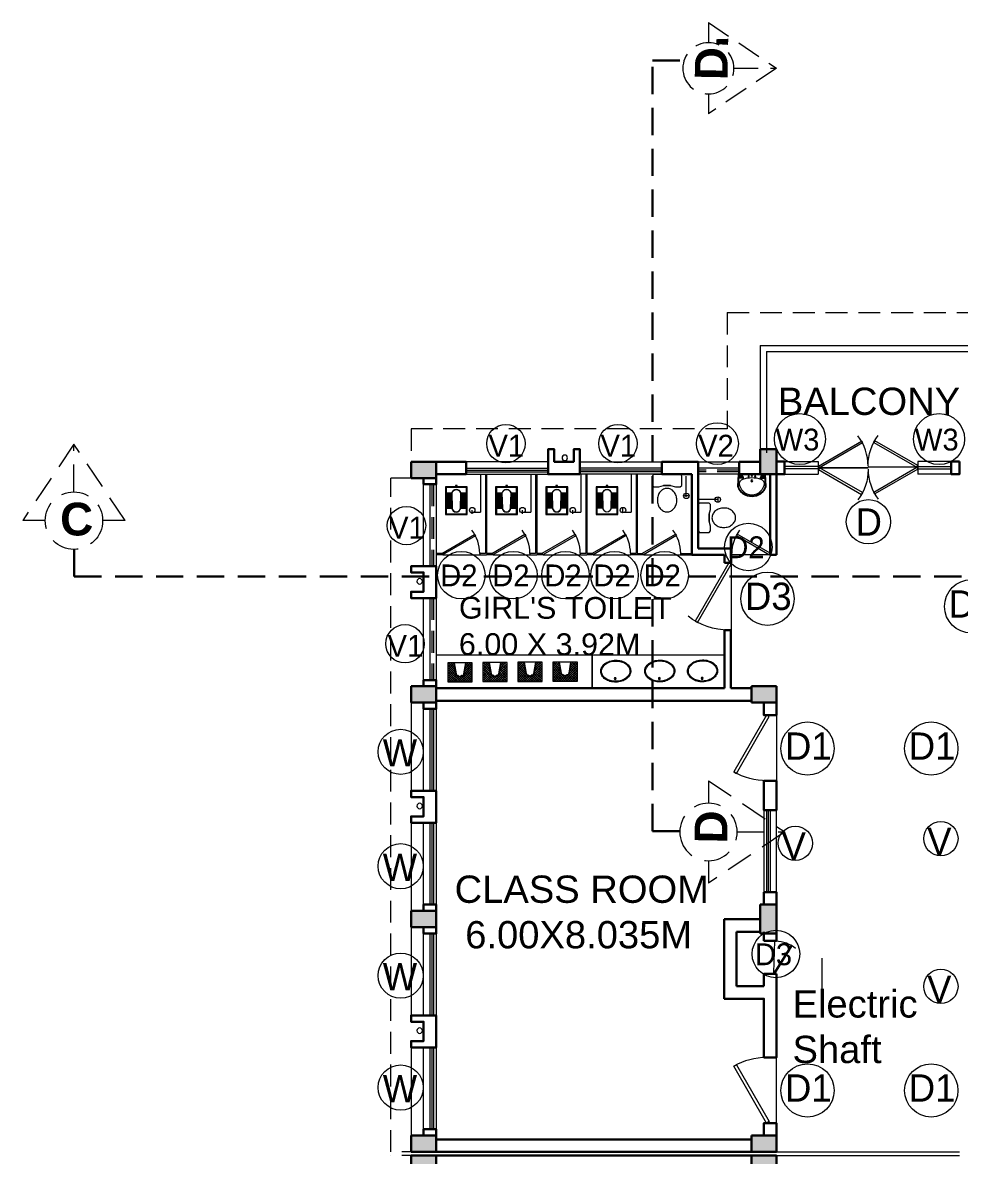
# Model space of a CAD drawing. Header units: millimetres. Extents: x 3614 to 12428, y -844 to 6844.
# Drawn here: x 5491.95 to 5509.1, y -675.29 to -654.54 of the extents above; entities that cross this region are included whole.
import ezdxf

# ---------------------------------------------------------------- set-up
doc = ezdxf.new("R2010")
doc.units = ezdxf.units.MM
doc.header["$LTSCALE"] = 40
doc.header["$MEASUREMENT"] = 0
doc.linetypes.add('DASHED', pattern=[0.75, 0.5, -0.25])
doc.linetypes.add('DASHED2', pattern=[0.375, 0.25, -0.125])
doc.layers.get('0').update_dxf_attribs({"linetype": 'CONTINUOUS', "lineweight": 20})
for name, color, linetype, lineweight in [('CLL LEV.', 15, 'CONTINUOUS', 18), ('Column', 252, 'CONTINUOUS', 30), ('Column Hatch', 253, 'CONTINUOUS', 13), ('CUBICAL TOILET', 160, 'CONTINUOUS', 15), ('Door', 54, 'CONTINUOUS', 18), ('EXPANSION JOINT', 248, 'CONTINUOUS', 20), ('Fixture', 44, 'CONTINUOUS', 15), ('Furniture', 13, 'CONTINUOUS', 15), ('Hidden', 30, 'DASHED', 18), ('Section', 72, 'DASHED2', 30), ('TEXT', 7, 'CONTINUOUS', 20), ('Ventilator', 6, 'DASHED', 18), ('Wall', 7, 'CONTINUOUS', 30), ('Window', 150, 'CONTINUOUS', 15), ('Window-Wall', 7, 'CONTINUOUS', 18)]:
    doc.layers.add(name, color=color, linetype=linetype, lineweight=lineweight)
doc.styles.add('DIM', font='arial.ttf')
doc.styles.add('STYLE9', font='GOTHIC.TTF')
doc.styles.add('Tabrej', font='GOTHIC.TTF')

# ---------------------------------------------------------------- blocks, each defined once
blk = doc.blocks.new('COLUMN 546')
at = {"layer": 'Column Hatch'}
h = blk.add_hatch(color=0, dxfattribs=at)
h.dxf.hatch_style = 1
h.paths.add_polyline_path([(0, 0), (0.3, 0), (0.3, 0.46), (0, 0.46)])
at = {"layer": 'Column'}
for p, q in [((0.3, 0.46), (0, 0.46)), ((0, 0.46), (0, 0)), ((0.3, 0), (0.3, 0.46)), ((0, 0), (0.3, 0))]:
    blk.add_line(p, q, dxfattribs=at)
blk = doc.blocks.new('*U18')
for p, q in [((0, 0), (0, -6)), ((40, 0), (40, -6))]:
    blk.add_line(p, q)
blk.add_lwpolyline([(0, 0), (34.64, 20), (35.52, 18.48), (0.87, -1.52)], close=True)
blk.add_arc((0, 0), 40, 0, 30)
blk = doc.blocks.new('DOOR1')
at = {"layer": 'Door'}
blk.add_line((0, 0), (1.2, 0), dxfattribs=at)
at = {"layer": 'Door', "xscale": 0.0300000000000013, "yscale": 0.0300000000000013, "zscale": 0.0300000000000013}
blk.add_blockref('*U18', (0, 0.18), dxfattribs=at)
blk = doc.blocks.new('WINDOW 1')
at = {"layer": 'CLL LEV.'}
for p, q in [((-0.115, -0.23), (-0.115, -0.46)), ((1.615, -0.23), (1.615, -0.46)), ((-0.115, -0.46), (1.615, -0.46))]:
    blk.add_line(p, q, dxfattribs=at)
at = {"layer": 'Window'}
for p, q in [((0, -0.051), (1.5, -0.051)), ((0, -0.081), (1.5, -0.081))]:
    blk.add_line(p, q, dxfattribs=at)
at = {"layer": 'Window-Wall'}
for p, q in [((0, 0), (1.5, 0)), ((0, -0.23), (0, 0)), ((1.5, 0), (1.5, -0.23)), ((0, -0.115), (1.5, -0.115)), ((1.5, -0.23), (0, -0.23))]:
    blk.add_line(p, q, dxfattribs=at)
blk = doc.blocks.new('SHAFT2')
at = {"layer": 'Fixture'}
blk.add_circle((0.302, 0.307), 0.05, dxfattribs=at)
at = {"layer": 'Wall'}
blk.add_lwpolyline([(0, 0.585), (0.46, 0.585), (0.46, 0.47), (0.23, 0.47), (0.23, 0.115), (0.46, 0.115), (0.46, 0), (0, 0), (0, 0.585)], dxfattribs=at)
blk = doc.blocks.new('Door - Left Hung 36 in.')
at = {"layer": 'Door'}
blk.add_line((0.75, -1.3), (35.93, -1.3), dxfattribs=at)
blk.add_lwpolyline([(0.75, -1.3), (0, 0), (31.18, 18), (31.93, 16.7)], close=True, dxfattribs=at)
blk.add_arc((0, 0), 36, 0, 37.31013, dxfattribs=at)
blk = doc.blocks.new('COLM 530')
at = {"layer": 'Column Hatch'}
h = blk.add_hatch(color=0, dxfattribs=at)
h.dxf.hatch_style = 1
h.paths.add_polyline_path([(5443.518, -633.795), (5443.218, -633.795), (5443.218, -634.325), (5443.518, -634.325)])
at = {"layer": 'Column'}
for p, q in [((5443.518, -633.795), (5443.218, -633.795)), ((5443.218, -633.795), (5443.218, -634.325)), ((5443.518, -634.325), (5443.518, -633.795)), ((5443.218, -634.325), (5443.518, -634.325))]:
    blk.add_line(p, q, dxfattribs=at)
blk = doc.blocks.new('VENT 2')
at = {"layer": 'Ventilator', "linetype": 'Continuous', "ltscale": 0.02}
for p, q in [((0, 0.182), (1.5, 0.182)), ((0, 0.152), (1.5, 0.152))]:
    blk.add_line(p, q, dxfattribs=at)
at = {"layer": 'Window-Wall'}
for p, q in [((0, 0.23), (1.5, 0.23)), ((0, 0), (0, 0.23)), ((1.5, 0.23), (1.5, 0)), ((0, 0.115), (1.5, 0.115)), ((1.5, 0), (0, 0))]:
    blk.add_line(p, q, dxfattribs=at)
blk = doc.blocks.new('*X5')
at = {"color": 0}
for p, q in [((705, 323), (943, 561)), ((705, 365), (900, 561)), ((705, 408), (858, 561)), ((705, 450), (815, 561)), ((705, 493), (773, 561)), ((705, 535), (730, 561)), ((848, 383), (705, 526)), ((842, 346), (705, 483)), ((835, 310), (705, 441)), ((705, 280), (858, 434)), ((854, 419), (712, 561)), ((866, 449), (755, 561)), ((888, 469), (797, 561)), ((921, 479), (839, 561)), ((1145, 298), (882, 561)), ((899, 474), (985, 561)), ((1145, 340), (924, 561)), ((944, 477), (1027, 561)), ((1145, 383), (967, 561)), ((971, 462), (1070, 561)), ((990, 438), (1112, 561)), ((998, 404), (1145, 551)), ((1004, 368), (1145, 508)), ((1145, 425), (1009, 561)), ((1011, 332), (1145, 466)), ((1017, 295), (1145, 423)), ((1145, 467), (1051, 561)), ((1145, 510), (1094, 561)), ((1145, 552), (1136, 561)), ((829, 274), (705, 398)), ((705, 238), (847, 381)), ((823, 237), (705, 356)), ((798, 221), (705, 314)), ((755, 221), (705, 271)), ((713, 221), (705, 229)), ((730, 221), (839, 330)), ((772, 221), (830, 279)), ((815, 221), (822, 228)), ((1145, 255), (999, 401)), ((1137, 221), (1007, 350)), ((1095, 221), (1016, 299)), ((1023, 259), (1145, 381)), ((1052, 221), (1024, 248)), ((1029, 223), (1145, 339)), ((1069, 221), (1145, 296)), ((1112, 221), (1145, 254))]:
    blk.add_line(p, q, dxfattribs=at)
blk = doc.blocks.new('RSA CL7')
blk.add_lwpolyline([(8.86, 0), (-8.86, 0), (-8.86, -13.78), (-3.94, -13.78), (3.94, -13.78), (8.86, -13.78)], close=True)
blk.add_lwpolyline([(-4.1, -13.58), (-2.78, -5.72, -0.835943), (2.8, -5.76), (4.1, -13.58), (8.66, -13.58), (8.66, -0.2), (-8.66, -0.2), (-8.66, -13.58)], format="xyb", close=True)
blk.add_lwpolyline([(-3.94, -13.78), (-2.59, -5.75, -0.835548), (2.61, -5.79), (3.94, -13.78)], format="xyb")
for centre, start, end in [((-1.41, -4.14), 207.2135, 40.95643), ((-0.03, -3.6), 185.89987, 355.82489), ((1.47, -4.14), 140.99617, 329.34676)]:
    blk.add_arc(centre, 0.493, start, end)
at = {"xscale": 0.0393714285714286, "yscale": 0.0393714285714286, "zscale": 0.0393714285714286}
blk.add_blockref('*X5', (-36.41, -22.27), dxfattribs=at)
blk = doc.blocks.new('RSA BASIN 2')
for points in [[(10.67, -8.12, 0.12976), (9.97, -5.22, 0.106426), (7.61, -2.47, 0.084431), (4.27, -0.72, 0.073534), (0, 0, 0.073534), (-4.29, -0.55, 0.084431), (-7.7, -2.16, 0.106426), (-10.17, -4.82, 0.12976), (-10.98, -7.69, 0.12976), (-10.28, -10.59, 0.106426), (-7.92, -13.34, 0.084431), (-4.58, -15.09, 0.073534), (-0.31, -15.81, 0.073534), (3.98, -15.26, 0.084431), (7.39, -13.64, 0.106426), (9.85, -10.99, 0.12976)], [(10.08, -7.9, 0.119977), (9.45, -5.5, 0.106426), (7.25, -2.94, 0.084431), (4.08, -1.28, 0.073534), (-0.01, -0.59, 0.073534), (-4.13, -1.12, 0.084431), (-7.36, -2.65, 0.106426), (-9.66, -5.12, 0.12976), (-10.39, -7.7, 0.009633), (-10.39, -7.9, 0.119977), (-9.76, -10.31, 0.106426), (-7.57, -12.87, 0.084431), (-4.4, -14.53, 0.073534), (-0.3, -15.22, 0.073534), (3.82, -14.69, 0.084431), (7.05, -13.16, 0.106426), (9.35, -10.69, 0.12976), (10.08, -8.11, 0.009633)]]:
    blk.add_lwpolyline(points, format="xyb", close=True)
for radius in [0.7, 0.479]:
    blk.add_circle((-0.47, -2.53), radius)
blk = doc.blocks.new('ENGLISH SHEET')
at = {"layer": 'Fixture'}
for p, q in [((4663.798, 251.204), (4663.773, 251.179)), ((4663.773, 251.179), (4663.773, 250.696)), ((4663.976, 251.204), (4663.798, 251.204)), ((4664.002, 251.179), (4663.976, 251.204)), ((4663.976, 251.001), (4664.002, 251.09)), ((4664.002, 251.09), (4664.002, 251.179)), ((4663.976, 250.874), (4663.976, 251.001)), ((4663.976, 251.001), (4663.976, 250.874)), ((4664.002, 250.785), (4663.976, 250.874)), ((4663.773, 250.696), (4663.798, 250.67)), ((4663.798, 250.67), (4663.976, 250.67)), ((4663.976, 250.67), (4664.002, 250.696)), ((4664.002, 250.696), (4664.002, 250.785))]:
    blk.add_line(p, q, dxfattribs=at)
blk.add_lwpolyline([(4664.459, 250.937, 0.117036), (4664.443, 251.003, 0.104338), (4664.396, 251.063, 0.09029), (4664.321, 251.105, 0.09898), (4664.243, 251.115, 0.08237), (4664.159, 251.101, 0.09029), (4664.09, 251.063, 0.104338), (4664.043, 251.003, 0.117036), (4664.027, 250.937, 0.117036), (4664.043, 250.871, 0.104338), (4664.09, 250.811, 0.09029), (4664.159, 250.773, 0.08237), (4664.243, 250.759, 0.08237), (4664.327, 250.773, 0.09029), (4664.396, 250.811, 0.104338), (4664.443, 250.871, 0.117036)], format="xyb", close=True, dxfattribs=at)
blk = doc.blocks.new('RSA BASIN 9')
for points in [[(-0.1, -16.2, 0.340881), (10.04, -9, 0.074195), (10.06, -8.89), (9.53, 0), (-9.54, 0), (-10.02, -8.77, 0.082611), (-9.96, -9.15, 0.330812), (-0.1, -16.2)], [(0, -15.03, 0.391482), (8.86, -6.67, 0.252869), (6.53, -3.51, 0.087242), (0.02, -2.46, 0.079484), (-6.53, -3.51, 0.2542), (-8.82, -6.67, 0.39026), (0, -15.03)], [(-8.57, -1.96, -0.907437), (-8.45, -1.81), (-7.52, -2.57, -0.907437), (-7.64, -2.72)], [(-8.2, -1.64, -0.907437), (-8.07, -1.49), (-7.14, -2.25, -0.907437), (-7.27, -2.4)], [(-7.82, -1.32, -0.907437), (-7.7, -1.17), (-6.77, -1.93, -0.907437), (-6.89, -2.08)], [(7.82, -1.32, 0.907437), (7.7, -1.17), (6.77, -1.93, 0.907437), (6.89, -2.08)], [(8.2, -1.64, 0.907437), (8.07, -1.49), (7.14, -2.25, 0.907437), (7.27, -2.4)], [(8.57, -1.96, 0.907437), (8.45, -1.81), (7.52, -2.57, 0.907437), (7.64, -2.72)]]:
    blk.add_lwpolyline(points, format="xyb", close=True)
for points in [[(-5.93, -3.31), (-6.16, -2.95, -0.183787), (-6.22, -2.68, 0.126662), (-6.25, -2.43), (-6.59, -1.44, 0.35453), (-7.05, -0.98), (-8.75, -0.98, 0.414214), (-9.14, -1.37), (-9.56, -9.09, 0.329849), (-0.07, -15.81, 0.338736), (9.65, -8.94, 0.075632), (9.66, -8.82), (9.14, -1.37, 0.414214), (8.75, -0.98), (7.05, -0.98, 0.35453), (6.59, -1.44), (6.25, -2.43, 0.126662), (6.22, -2.68, -0.183787), (6.16, -2.95), (5.93, -3.31)], [(-6.18, -3.39), (-6.24, -3.29, 0.220542), (-6.52, -3.11), (-8.75, -2.78, -0.361119), (-9.19, -2.35)], [(6.18, -3.39), (6.24, -3.29, -0.220542), (6.52, -3.11), (8.75, -2.78, 0.358803), (9.21, -2.33, 0.358803)]]:
    blk.add_lwpolyline(points, format="xyb")
for centre, radius in [((-2.35, -1.56), 0.399), ((0, -4.82), 0.771), ((0, -4.82), 0.602), ((0, -1.23), 0.399), ((2.28, -1.51), 0.399)]:
    blk.add_circle(centre, radius)
blk = doc.blocks.new('RSA CL6')
for p, q in [((5.51, 3.48), (5.51, 7.28)), ((5.91, 3.47), (5.91, 7.28)), ((6.3, 3.46), (6.3, 7.28)), ((6.69, 3.45), (6.69, 7.28)), ((7.09, 3.44), (7.09, 7.28)), ((7.48, 3.43), (7.48, 7.28)), ((7.87, 3.42), (7.87, 7.28)), ((8.27, 3.41), (8.27, 7.28)), ((8.66, 3.4), (8.66, 7.28)), ((9.06, 3.39), (9.06, 7.28)), ((9.45, 3.38), (9.45, 7.28)), ((9.84, 3.37), (9.84, 7.28)), ((10.24, 3.36), (10.24, 7.28)), ((10.63, 3.35), (10.63, 7.28)), ((11.02, 3.34), (11.02, 7.28)), ((11.42, 3.33), (11.42, 7.28)), ((11.81, 3.32), (11.81, 7.28)), ((12.2, 3.31), (12.2, 7.28)), ((12.6, 3.31), (12.6, 7.28)), ((12.99, 3.3), (12.99, 7.28)), ((13.39, 3.29), (13.39, 7.28)), ((13.78, 3.28), (13.78, 7.28)), ((14.17, 3.27), (14.17, 7.28)), ((14.57, 3.26), (14.57, 7.28)), ((14.96, 3.25), (14.96, 7.28)), ((15.35, 3.24), (15.35, 7.28)), ((15.75, 3.23), (15.75, 7.28)), ((16.14, 3.22), (16.14, 7.28)), ((16.14, 7.28), (16.14, 3.22)), ((5.51, -7.28), (5.51, -3.47)), ((5.91, -7.28), (5.91, -3.45)), ((6.3, -7.28), (6.3, -3.44)), ((6.69, -7.28), (6.69, -3.43)), ((7.09, -7.28), (7.09, -3.42)), ((7.48, -7.28), (7.48, -3.41)), ((7.87, -7.28), (7.87, -3.4)), ((8.27, -7.28), (8.27, -3.39)), ((8.66, -7.28), (8.66, -3.38)), ((9.06, -7.28), (9.06, -3.37)), ((9.45, -7.28), (9.45, -3.36)), ((9.84, -7.28), (9.84, -3.34)), ((10.24, -7.28), (10.24, -3.33)), ((10.63, -7.28), (10.63, -3.32)), ((11.02, -7.28), (11.02, -3.31)), ((11.42, -7.28), (11.42, -3.3)), ((11.81, -7.28), (11.81, -3.29)), ((12.2, -7.28), (12.2, -3.28)), ((12.6, -7.28), (12.6, -3.27)), ((12.99, -7.28), (12.99, -3.26)), ((13.39, -7.28), (13.39, -3.24)), ((13.78, -7.28), (13.78, -3.23)), ((14.17, -7.28), (14.17, -3.22)), ((14.57, -7.28), (14.57, -3.21)), ((14.96, -7.28), (14.96, -3.2)), ((15.35, -7.28), (15.35, -3.19)), ((15.75, -7.28), (15.75, -3.18)), ((16.14, -3.17), (16.14, -7.28)), ((16.14, -7.28), (16.14, -3.17))]:
    blk.add_line(p, q)
blk.add_lwpolyline([(0.79, -0.59), (0, -0.59), (0, 0.59), (0.79, 0.59)])
for points in [[(0.79, 7.87), (20.87, 7.87), (20.87, -7.87), (0.79, -7.87)], [(1.38, 7.28), (20.28, 7.28), (20.28, -7.28), (1.38, -7.28)]]:
    blk.add_lwpolyline(points, close=True)
for points in [[(5.51, 3.48), (16.14, 3.22, -0.899983), (16.14, -3.17), (5.54, -3.47, -0.799392)], [(5.53, 3.28), (16.13, 3.02, -0.897689), (16.12, -2.97), (5.56, -3.27, -0.793494), (5.53, 3.28)]]:
    blk.add_lwpolyline(points, format="xyb", close=True)
blk = doc.blocks.new('projdc')
at = {"layer": 'Hidden', "ltscale": 0.02}
for p, q in [((5531.832, -310.172), (5531.832, -297.829)), ((5532.202, -297.829), (5531.832, -297.829)), ((5532.432, -310.172), (5531.832, -310.172)), ((5531.832, -339.039), (5531.832, -310.234)), ((5532.432, -310.234), (5531.832, -310.234))]:
    blk.add_line(p, q, dxfattribs=at)
blk = doc.blocks.new('DDDD')
at = {"layer": 'TEXT', "color": 3, "ltscale": 0.2}
blk.add_circle((2085.909, -1030.934), 0.488, dxfattribs=at)
at = {"layer": 'TEXT', "color": 3, "style": 'STYLE9'}
blk.add_text('D1', height=0.5, dxfattribs=at).set_placement((2085.496, -1031.139))
blk = doc.blocks.new('DDDDDDDDDDDDDDDDDDD')
at = {"layer": 'TEXT', "color": 3, "ltscale": 0.2}
blk.add_circle((2116.533, -1078.751), 0.406, dxfattribs=at)
at = {"layer": 'TEXT', "color": 3, "style": 'STYLE9'}
blk.add_text('D', height=0.5, dxfattribs=at).set_placement((2116.297, -1079.006))
blk = doc.blocks.new('d2')
at = {"layer": 'TEXT', "color": 3, "ltscale": 0.2}
blk.add_circle((5437.77, -664.817), 0.435, dxfattribs=at)
at = {"layer": 'TEXT', "color": 3, "style": 'STYLE9'}
blk.add_text('D2', height=0.4, dxfattribs=at).set_placement((5437.383, -665.022))
blk = doc.blocks.new('shaft dooerr')
at = {"layer": 'TEXT', "color": 3, "ltscale": 0.2}
blk.add_circle((5444.341, -671.654), 0.435, dxfattribs=at)
at = {"layer": 'TEXT', "color": 3, "style": 'STYLE9'}
blk.add_text('D3', height=0.4, dxfattribs=at).set_placement((5443.954, -671.86))
blk = doc.blocks.new('W')
at = {"layer": 'TEXT', "color": 3}
blk.add_circle((2080.863, -1087.688), 0.414, dxfattribs=at)
at = {"layer": 'TEXT', "color": 3, "style": 'STYLE9'}
blk.add_text('W', height=0.5, dxfattribs=at).set_placement((2080.534, -1087.956))
blk = doc.blocks.new('VVV')
at = {"layer": 'TEXT', "color": 3, "ltscale": 0.2}
blk.add_circle((2082.528, -1073.943), 0.314, dxfattribs=at)
at = {"layer": 'TEXT', "color": 3, "style": 'STYLE9'}
blk.add_text('V', height=0.5, dxfattribs=at).set_placement((2082.277, -1074.243))
blk = doc.blocks.new('BACK WIN')
at = {"layer": 'TEXT', "color": 3, "ltscale": 0.2}
blk.add_circle((5446.434, -662.172), 0.467, dxfattribs=at)
at = {"layer": 'TEXT', "color": 3, "style": 'STYLE9'}
blk.add_text('W3', height=0.4, dxfattribs=at).set_placement((5445.99, -662.382))
blk = doc.blocks.new('VENT TOILET')
at = {"layer": 'TEXT', "color": 3, "ltscale": 0.2}
blk.add_circle((5438.623, -662.256), 0.352, dxfattribs=at)
at = {"layer": 'TEXT', "color": 3, "style": 'STYLE9'}
blk.add_text('V1', height=0.4, dxfattribs=at).set_placement((5438.303, -662.494))
blk = doc.blocks.new('STAAFF VENT')
at = {"layer": 'TEXT', "color": 3, "ltscale": 0.2}
blk.add_circle((5442.495, -662.256), 0.384, dxfattribs=at)
at = {"layer": 'TEXT', "color": 3, "style": 'STYLE9'}
blk.add_text('V2', height=0.4, dxfattribs=at).set_placement((5442.142, -662.494))
blk = doc.blocks.new('BDHVBFH')
at = {"layer": 'Section', "color": 7, "linetype": 'ByBlock', "lineweight": 20, "ltscale": 0.05}
for p, q in [((5432.399, -574.787), (5431.461, -576.186)), ((5432.399, -575.66), (5432.399, -574.787)), ((5433.338, -576.186), (5432.399, -574.787)), ((5431.873, -576.186), (5431.461, -576.186)), ((5433.338, -576.186), (5432.925, -576.186))]:
    blk.add_line(p, q, dxfattribs=at)
blk.add_circle((5432.399, -576.186), 0.526, dxfattribs=at)
blk = doc.blocks.new('SEC CC')
at = {"layer": 'Section', "ltscale": 0.05}
for p, q in [((5650.526, -526.426), (5650.526, -525.926)), ((5675.879, -526.426), (5675.879, -525.926)), ((5650.526, -526.426), (5675.879, -526.426))]:
    blk.add_line(p, q, dxfattribs=at)
at = {"layer": 'Section'}
for p in [(218.124, 50.786), (243.496, 50.786)]:
    blk.add_blockref('BDHVBFH', p, dxfattribs=at)
at = {"layer": 'Section', "char_height": 0.6, "attachment_point": 1, "rotation": 1.0017, "style": 'Tabrej'}
for s, insert in [('{\\fArial|b1|i0|c0|p34;C}', (5650.265, -525.077)), ("{\\fArial|b1|i0|c0|p34;C'}", (5675.585, -525.134))]:
    blk.add_mtext_dynamic_manual_height_columns(s, width=20.54056, gutter_width=5, heights=[0], dxfattribs=dict(at, insert=insert))
blk = doc.blocks.new('SEC DD')
at = {"layer": 'Section', "ltscale": 0.05}
for p, q in [((5719.78, -533.24), (5719.78, -532.74)), ((5733.893, -533.24), (5733.893, -532.74)), ((5719.78, -533.24), (5733.893, -533.24))]:
    blk.add_line(p, q, dxfattribs=at)
at = {"layer": 'Section'}
blk.add_blockref('BDHVBFH', (287.365, 43.972), dxfattribs=at)
at = {"layer": 'Section', "xscale": 0.8901284446376274, "yscale": 0.8901284446376274, "zscale": 0.8901284446376274}
blk.add_blockref('BDHVBFH', (898.22, -19.336), dxfattribs=at)
at = {"layer": 'Section', "char_height": 0.6, "attachment_point": 1, "rotation": 1.0017, "style": 'Tabrej'}
for s, insert in [('{\\fArial|b1|i0|c0|p34;D}', (5719.549, -531.871)), ("{\\fArial|b1|i0|c0|p34;D'}", (5733.532, -531.866))]:
    blk.add_mtext_dynamic_manual_height_columns(s, width=20.54056, gutter_width=5, heights=[0], dxfattribs=dict(at, insert=insert))

msp = doc.modelspace()

# ---------------------------------------------------------------- linework, layer by layer
at = {"layer": 'CLL LEV.'}
for p, q in [((5499.2877, -664.6155), (5499.0577, -664.6155)), ((5499.2877, -664.9705), (5499.0577, -664.9705)), ((5499.2877, -666.7005), (5499.0577, -666.7005))]:
    msp.add_line(p, q, dxfattribs=at)
at = {"layer": 'CUBICAL TOILET', "ltscale": 0.01}
for p, q in [((5500.4177, -662.8155), (5500.4177, -664.2708)), ((5500.4377, -662.8155), (5500.4377, -664.2708)), ((5501.3377, -662.815), (5501.3377, -664.2703)), ((5501.3577, -662.815), (5501.3577, -664.2703)), ((5502.2577, -662.8146), (5502.2577, -664.2699)), ((5502.2777, -662.8146), (5502.2777, -664.2699)), ((5503.1777, -662.8142), (5503.1777, -664.2695)), ((5503.1977, -662.8142), (5503.1977, -664.2695)), ((5499.6177, -664.2712), (5499.5177, -664.2712)), ((5499.6177, -664.2912), (5499.5177, -664.2912)), ((5499.6177, -664.2712), (5499.6177, -664.2912)), ((5500.4177, -664.2708), (5500.3141, -664.2708)), ((5500.3141, -664.2708), (5500.3141, -664.2908)), ((5500.3141, -664.2908), (5500.4377, -664.2908)), ((5500.5377, -664.2708), (5500.4377, -664.2708)), ((5500.5377, -664.2908), (5500.4377, -664.2908)), ((5500.5377, -664.2708), (5500.5377, -664.2908)), ((5501.3377, -664.2703), (5501.2341, -664.2703)), ((5501.2341, -664.2703), (5501.2341, -664.2903)), ((5501.2341, -664.2903), (5501.3577, -664.2903)), ((5501.4577, -664.2703), (5501.3577, -664.2703)), ((5501.4577, -664.2903), (5501.3577, -664.2903)), ((5501.4577, -664.2703), (5501.4577, -664.2903)), ((5502.2577, -664.2699), (5502.1541, -664.2699)), ((5502.1541, -664.2699), (5502.1541, -664.2899)), ((5502.1541, -664.2899), (5502.2777, -664.2899)), ((5502.3777, -664.2699), (5502.2777, -664.2699)), ((5502.3777, -664.2899), (5502.2777, -664.2899)), ((5502.3777, -664.2699), (5502.3777, -664.2899)), ((5503.1777, -664.2695), (5503.0741, -664.2695)), ((5503.0741, -664.2695), (5503.0741, -664.2895)), ((5503.0741, -664.2895), (5503.2977, -664.2895)), ((5503.1977, -664.2695), (5503.2977, -664.2695)), ((5503.2977, -664.2695), (5503.2977, -664.2895)), ((5503.9931, -664.2699), (5504.198, -664.2699)), ((5503.9931, -664.2699), (5503.9931, -664.2899)), ((5503.9931, -664.2899), (5504.198, -664.2899))]:
    msp.add_line(p, q, dxfattribs=at)
at = {"layer": 'CUBICAL TOILET', "ltscale": 0.05}
msp.add_lwpolyline([(5502.3803, -666.126), (5502.3699, -666.126), (5502.3699, -666.7355), (5502.3803, -666.7355)], close=True, dxfattribs=at)
at = {"layer": 'Door'}
msp.add_line((5508.3359, -662.6891), (5506.5164, -662.6997), dxfattribs=at)
at = {"layer": 'EXPANSION JOINT', "linetype": 'ByBlock', "ltscale": 0.05}
for p, q in [((5505.7477, -675.2305), (5509.0977, -675.2305)), ((5505.7477, -675.2925), (5509.0977, -675.2925))]:
    msp.add_line(p, q, dxfattribs=at)
at = {"layer": 'Fixture', "ltscale": 0.05}
msp.add_line((5504.7978, -666.1277), (5499.5177, -666.1277), dxfattribs=at)
at = {"layer": 'Furniture', "ltscale": 0.05}
for p, q in [((5500.3277, -662.8168), (5500.3276, -663.5095)), ((5501.2477, -662.8163), (5501.2476, -663.5091)), ((5502.1677, -662.8159), (5502.1676, -663.5086)), ((5503.0877, -662.8155), (5503.0876, -663.5082)), ((5504.0968, -663.229), (5504.0968, -662.8505)), ((5504.131, -663.2132), (5504.0626, -663.2132)), ((5504.6885, -663.2795), (5504.31, -663.2795)), ((5504.6727, -663.2454), (5504.6727, -663.3137)), ((5500.1618, -663.5095), (5500.3276, -663.5095)), ((5500.1776, -663.5424), (5500.1776, -663.474)), ((5501.0818, -663.5091), (5501.2476, -663.5091)), ((5501.0976, -663.5419), (5501.0976, -663.4736)), ((5502.0018, -663.5086), (5502.1676, -663.5086)), ((5502.0176, -663.5415), (5502.0176, -663.4732)), ((5502.9218, -663.5082), (5503.0876, -663.5082)), ((5502.9376, -663.5074), (5502.9376, -663.439))]:
    msp.add_line(p, q, dxfattribs=at)
for centre in [(5504.0968, -663.2132), (5504.6727, -663.2795), (5500.1776, -663.4745), (5501.0976, -663.4741), (5502.0176, -663.4736), (5502.9376, -663.4732)]:
    msp.add_circle(centre, 0.05, dxfattribs=at)
at = {"layer": 'Hidden', "ltscale": 0.02}
for p, q in [((5504.8478, -659.8555), (5504.8477, -661.9855)), ((5504.8478, -659.8555), (5509.9977, -659.8555)), ((5504.8477, -661.9855), (5499.0577, -661.9855)), ((5499.0577, -661.9855), (5499.0577, -662.5855))]:
    msp.add_line(p, q, dxfattribs=at)
at = {"layer": 'TEXT'}
msp.add_line((5506.5764, -671.6835), (5506.5764, -672.4773), dxfattribs=at)
at = {"layer": 'TEXT', "color": 3, "ltscale": 0.2}
for centre in [(5505.5835, -665.0964), (5509.3123, -665.2372)]:
    msp.add_circle(centre, 0.4884, dxfattribs=at)
at = {"layer": 'Ventilator', "ltscale": 0.02}
for p, q in [((5505.0627, -662.7396), (5504.3127, -662.7396)), ((5505.0627, -662.7696), (5504.3127, -662.7696)), ((5499.4367, -663.0005), (5499.4367, -664.5005)), ((5499.4667, -663.0005), (5499.4667, -664.5005)), ((5499.4367, -665.0855), (5499.4367, -666.5855)), ((5499.4667, -665.0855), (5499.4667, -666.5855))]:
    msp.add_line(p, q, dxfattribs=at)
at = {"layer": 'Wall', "lineweight": 20, "ltscale": 0.05}
for p, q in [((5505.4477, -660.4555), (5509.3977, -660.4555)), ((5505.4477, -660.4555), (5505.4477, -662.4255)), ((5505.5627, -660.5705), (5509.2827, -660.5705)), ((5505.5627, -660.5705), (5505.5627, -662.4255))]:
    msp.add_line(p, q, dxfattribs=at)
at = {"layer": 'Wall', "ltscale": 0.05}
for p, q in [((5504.198, -664.2899), (5504.1977, -662.8155)), ((5504.3129, -664.1749), (5504.3127, -662.8154)), ((5505.6327, -662.8155), (5505.633, -664.2898)), ((5505.7477, -662.8155), (5505.748, -664.2898)), ((5504.7975, -664.2898), (5504.198, -664.2899)), ((5504.918, -664.1748), (5504.3129, -664.1749)), ((5504.7975, -664.4406), (5504.7975, -664.2898)), ((5504.918, -664.4406), (5504.918, -664.1764)), ((5505.633, -664.2898), (5505.748, -664.2898)), ((5504.918, -664.4406), (5504.7975, -664.4406)), ((5504.7979, -666.7355), (5504.7977, -665.67)), ((5504.9127, -665.67), (5504.7977, -665.67)), ((5504.9129, -666.735), (5504.9127, -665.67))]:
    msp.add_line(p, q, dxfattribs=at)
at = {"layer": 'Wall'}
for p, q in [((5504.7979, -666.7355), (5499.5177, -666.7355)), ((5505.2877, -666.7355), (5504.9129, -666.7355)), ((5505.2877, -666.9655), (5499.5177, -666.9655)), ((5504.7877, -670.9655), (5504.7877, -672.4255)), ((5505.4477, -670.9655), (5504.7877, -670.9655)), ((5505.0177, -671.1955), (5505.0177, -672.1955)), ((5505.4477, -671.1955), (5505.0177, -671.1955)), ((5505.5177, -671.3639), (5505.5177, -671.1955)), ((5505.7477, -671.3639), (5505.5177, -671.3639)), ((5505.7477, -671.3639), (5505.7477, -671.1955)), ((5505.5177, -671.9655), (5505.7477, -671.9655)), ((5505.5177, -672.1955), (5505.5177, -671.9655)), ((5505.7477, -672.3105), (5505.7477, -671.9655)), ((5505.0177, -672.1955), (5505.5177, -672.1955)), ((5505.2877, -675.0005), (5499.5177, -675.0005)), ((5505.2877, -675.2305), (5499.5177, -675.2305)), ((5505.2877, -675.2925), (5499.5177, -675.2925))]:
    msp.add_line(p, q, dxfattribs=at)
at = {"layer": 'Wall', "ltscale": 0.05}
for points in [[(5500.0652, -662.8179), (5499.5177, -662.8179), (5499.5177, -662.5875), (5500.0652, -662.5875)], [(5505.0627, -662.5875), (5505.4477, -662.5875), (5505.4477, -662.8175), (5505.0627, -662.8175)], [(5505.7477, -662.5855), (5505.8977, -662.5855), (5505.8977, -662.8175), (5505.7477, -662.8175)], [(5509.0977, -662.5855), (5508.9477, -662.5855), (5508.9477, -662.8175), (5509.0977, -662.8175)]]:
    msp.add_lwpolyline(points, close=True, dxfattribs=at)
msp.add_lwpolyline([(5504.3129, -664.1769), (5504.3127, -662.5875), (5503.6502, -662.5875), (5503.6502, -662.8179), (5504.1977, -662.8179), (5504.1977, -662.8175)], dxfattribs=at)
at = {"layer": 'Wall'}
for points in [[(5499.2877, -662.8855), (5499.2877, -663.0005), (5499.5177, -663.0005), (5499.5177, -662.8855), (5499.2877, -662.8855)], [(5499.2877, -663.0005), (5499.2877, -662.8855), (5499.5177, -662.8855), (5499.5177, -663.0005), (5499.2877, -663.0005)], [(5499.2877, -666.7005), (5499.2877, -666.5855), (5499.5177, -666.5855), (5499.5177, -666.7005), (5499.2877, -666.7005)], [(5499.2877, -667.0005), (5499.2877, -667.1155), (5499.5177, -667.1155), (5499.5177, -667.0005), (5499.2877, -667.0005)], [(5499.2877, -667.1155), (5499.2877, -667.0005), (5499.5177, -667.0005), (5499.5177, -667.1155), (5499.2877, -667.1155)], [(5505.5177, -667.0005), (5505.7477, -667.0005), (5505.7477, -667.2305), (5505.5177, -667.2305), (5505.5177, -667.0005)], [(5505.5177, -668.4305), (5505.7477, -668.4305), (5505.7477, -668.9705), (5505.5177, -668.9705), (5505.5177, -668.4305)], [(5505.5177, -670.4705), (5505.7477, -670.4705), (5505.7477, -670.7005), (5505.5177, -670.7005), (5505.5177, -670.4705)], [(5499.2877, -670.8155), (5499.2877, -670.7005), (5499.5177, -670.7005), (5499.5177, -670.8155), (5499.2877, -670.8155)], [(5499.2877, -671.1155), (5499.2877, -671.2305), (5499.5177, -671.2305), (5499.5177, -671.1155), (5499.2877, -671.1155)], [(5499.2877, -671.2305), (5499.2877, -671.1155), (5499.5177, -671.1155), (5499.5177, -671.2305), (5499.2877, -671.2305)], [(5504.7877, -672.4255), (5505.5177, -672.4255), (5505.5177, -673.5005)], [(5505.5177, -673.5005), (5505.7477, -673.5005), (5505.7477, -672.3105)], [(5505.5177, -674.9305), (5505.7477, -674.9305), (5505.7477, -674.7005), (5505.5177, -674.7005), (5505.5177, -674.9305)], [(5499.2877, -674.9305), (5499.2877, -674.8155), (5499.5177, -674.8155), (5499.5177, -674.9305), (5499.2877, -674.9305)]]:
    msp.add_lwpolyline(points, dxfattribs=at)
at = {"layer": 'Window', "ltscale": 0.05}
for p, q in [((5506.5097, -662.6744), (5505.8977, -662.6744)), ((5508.3357, -662.6744), (5508.9477, -662.6744)), ((5506.5097, -662.7161), (5505.8977, -662.7161)), ((5508.3357, -662.7161), (5508.9477, -662.7161))]:
    msp.add_line(p, q, dxfattribs=at)
at = {"layer": 'Window-Wall'}
for p, q in [((5504.3127, -662.5875), (5505.0627, -662.5875)), ((5504.9802, -662.5875), (5505.0952, -662.5875)), ((5505.0627, -662.5875), (5505.0627, -662.8175)), ((5505.0627, -662.7025), (5504.3127, -662.7025)), ((5505.0627, -662.8175), (5504.3127, -662.8175)), ((5499.2877, -664.5005), (5499.2877, -663.0005)), ((5499.2877, -663.0005), (5499.5177, -663.0005)), ((5499.4027, -663.0005), (5499.4027, -664.5005)), ((5499.5177, -663.0005), (5499.5177, -664.5005)), ((5499.5177, -664.5005), (5499.2877, -664.5005)), ((5499.2877, -666.5855), (5499.2877, -665.0855)), ((5499.2877, -665.0855), (5499.5177, -665.0855)), ((5499.4027, -665.0855), (5499.4027, -666.5855)), ((5499.5177, -665.0855), (5499.5177, -666.5855)), ((5499.5177, -666.5855), (5499.2877, -666.5855))]:
    msp.add_line(p, q, dxfattribs=at)
at = {"layer": 'Window-Wall', "ltscale": 0.05}
for p, q in [((5505.8977, -662.5855), (5506.5097, -662.5855)), ((5506.5097, -662.5855), (5506.5097, -662.8175)), ((5508.9477, -662.5855), (5508.3357, -662.5855)), ((5508.3357, -662.5855), (5508.3357, -662.8175)), ((5505.898, -662.8175), (5506.5097, -662.8175)), ((5508.9474, -662.8175), (5508.3357, -662.8175))]:
    msp.add_line(p, q, dxfattribs=at)

# ---------------------------------------------------------------- block references
at = {"linetype": 'ByBlock', "extrusion": (0, 0, -1), "zscale": -1, "rotation": 90.00000000000001}
msp.add_blockref('SHAFT2', (-5501.5652, -662.8179), dxfattribs=at)
at = {"color": 7, "extrusion": (0, 0, -1), "zscale": -1}
msp.add_blockref('COLUMN 546', (-5505.7477, -662.8175), dxfattribs=at)
at = {"color": 7, "extrusion": (0, 0, -1), "zscale": -1, "rotation": 270}
msp.add_blockref('COLUMN 546', (-5499.5177, -662.5875), dxfattribs=at)
at = {"linetype": 'ByBlock', "xscale": -1}
msp.add_blockref('SHAFT2', (5499.5177, -665.0855), dxfattribs=at)
at = {"color": 7, "extrusion": (0, 0, -1), "xscale": -1, "zscale": -1, "rotation": 270}
for p in [(-5499.5177, -667.0005), (-5505.7477, -667.0005), (-5499.5177, -671.1155), (-5499.5177, -675.2305), (-5505.7477, -675.2305), (-5499.5177, -675.5925), (-5505.7477, -675.5925)]:
    msp.add_blockref('COLUMN 546', p, dxfattribs=at)
at = {"linetype": 'ByBlock', "extrusion": (0, 0, -1), "zscale": -1}
for p in [(-5499.5177, -669.2005), (-5499.5177, -673.3155)]:
    msp.add_blockref('SHAFT2', p, dxfattribs=at)
msp.add_blockref('COLM 530', (62.2299, -36.9056))
at = {"layer": 'CLL LEV.', "rotation": 270}
for p in [(5499.5177, -667.1155), (5499.5177, -669.2005), (5499.5177, -671.2305), (5499.5177, -673.3155)]:
    msp.add_blockref('WINDOW 1', p, dxfattribs=at)
at = {"layer": 'Door', "extrusion": (0, 0, -1)}
for p, xscale, yscale, zscale in [((-5506.5162, -662.6664), -0.0252777777711346, 0.0252777777711346, -0.0252777777711346), ((-5499.6177, -664.266), -0.0193527874282769, 0.0193527874282769, -0.0193527874282769), ((-5500.5377, -664.2656), -0.0193527874282769, 0.0193527874282769, -0.0193527874282769), ((-5501.4577, -664.2652), -0.0193527874282769, 0.0193527874282769, -0.0193527874282769), ((-5502.3777, -664.2647), -0.0193527874282769, 0.0193527874282769, -0.0193527874282769), ((-5503.2977, -664.2647), -0.0193527874282769, 0.0193527874282769, -0.0193527874282769), ((-5505.633, -664.2646), 0.0193527874282769, 0.0193527874282769, -0.0193527874282769)]:
    msp.add_blockref('Door - Left Hung 36 in.', p, dxfattribs=dict(at, xscale=xscale, yscale=yscale, zscale=zscale))
at = {"layer": 'Door', "xscale": -0.0252777777711346, "yscale": 0.0252777777711346, "zscale": 0.0252777777711346}
msp.add_blockref('Door - Left Hung 36 in.', (5508.3358, -662.6568), dxfattribs=at)
at = {"layer": 'Door'}
for p, xscale, yscale, zscale, rotation in [((5506.5165, -662.7312), -0.0252777777711346, 0.0252777777711346, 0.0252777777711346, 180), ((5504.8736, -664.4406), -0.034154464692852, 0.034154464692852, 0.034154464692852, 90)]:
    msp.add_blockref('Door - Left Hung 36 in.', p, dxfattribs=dict(at, xscale=xscale, yscale=yscale, zscale=zscale, rotation=rotation))
at = {"layer": 'Door', "extrusion": (0, 0, -1)}
for p, xscale, yscale, zscale, rotation in [((-5508.3361, -662.7215), -0.0252777777711346, 0.0252777777711346, -0.0252777777711346, 180), ((-5505.7203, -671.9655), 0.0166737001802426, 0.0166737001802426, -0.0166737001841632, 91.67195864282259)]:
    msp.add_blockref('Door - Left Hung 36 in.', p, dxfattribs=dict(at, xscale=xscale, yscale=yscale, zscale=zscale, rotation=rotation))
at = {"layer": 'Fixture', "rotation": 270}
msp.add_blockref('ENGLISH SHEET', (5252.8079, 4000.9521), dxfattribs=at)
at = {"layer": 'Fixture', "ltscale": 10000, "extrusion": (0, 0, -1), "xscale": 0.0254326166754069, "yscale": 0.0254326166754069, "zscale": -0.0254326166754069, "rotation": 359.9907298551582}
msp.add_blockref('RSA BASIN 9', (-5505.2975, -662.8155), dxfattribs=at)
at = {"layer": 'Fixture', "extrusion": (0, 0, -1)}
for name, p, xscale, yscale, zscale, rotation in [('RSA CL6', (-5499.8852, -663.0257), 0.0253999999957461, 0.0253999999957461, -0.0253999999957461, 270), ('RSA CL6', (-5500.8052, -663.0253), 0.0253999999957461, 0.0253999999957461, -0.0253999999957461, 270), ('RSA CL6', (-5501.7252, -663.0248), 0.0253999999957461, 0.0253999999957461, -0.0253999999957461, 270), ('RSA CL6', (-5502.6452, -663.0244), 0.0253999999957461, 0.0253999999957461, -0.0253999999957461, 270), ('RSA BASIN 2', (-5502.8084, -666.6248), 0.025399999995667, 0.025399999995667, -0.025399999995667, 180), ('RSA BASIN 2', (-5503.6148, -666.622), 0.025399999995667, 0.025399999995667, -0.025399999995667, 180), ('RSA BASIN 2', (-5504.3982, -666.6193), 0.025399999995667, 0.025399999995667, -0.025399999995667, 180)]:
    msp.add_blockref(name, p, dxfattribs=dict(at, xscale=xscale, yscale=yscale, zscale=zscale, rotation=rotation))
at = {"layer": 'Fixture'}
msp.add_blockref('ENGLISH SHEET', (840.5398, -914.5509), dxfattribs=at)
at = {"layer": 'Fixture', "xscale": 0.0253999999948724, "yscale": 0.0253999999948724, "zscale": 0.0253999999948724, "rotation": 180}
for p in [(5499.9526, -666.6201), (5500.5941, -666.6156), (5501.2356, -666.611), (5501.8771, -666.6065)]:
    msp.add_blockref('RSA CL7', p, dxfattribs=at)
at = {"layer": 'Hidden'}
msp.add_blockref('projdc', (-33.1441, -365.0584), dxfattribs=at)
at = {"layer": 'Section', "xscale": -1, "rotation": 270}
msp.add_blockref('SEC DD', (6036.717, -6389.1336), dxfattribs=at)
at = {"layer": 'Section'}
msp.add_blockref('SEC CC', (-157.639, -138.2665), dxfattribs=at)
at = {"layer": 'TEXT'}
for name, p in [('BACK WIN', (59.7417, 0)), ('BACK WIN', (62.2918, 0)), ('VENT TOILET', (62.1706, 0)), ('VENT TOILET', (64.2212, 0)), ('STAAFF VENT', (62.1706, 0)), ('DDDDDDDDDDDDDDDDDDD', (3390.899, 415.0642)), ('VENT TOILET', (60.3502, -1.5017)), ('d2', (67.4636, 0.6677)), ('d2', (62.2071, 0.1525)), ('d2', (63.1608, 0.1525)), ('d2', (64.1145, 0.1525)), ('d2', (65.0114, 0.1525)), ('d2', (65.931, 0.1525)), ('VENT TOILET', (60.3234, -3.666)), ('DDDD', (3420.4077, 363.0927)), ('DDDD', (3422.6736, 363.0927)), ('W', (3418.0038, 419.7866)), ('VVV', (3423.5647, 404.3678)), ('VVV', (3426.2298, 404.4523)), ('W', (3418.0038, 417.6916)), ('shaft dooerr', (61.3965, 0.0504)), ('W', (3418.0038, 415.6873)), ('VVV', (3426.2298, 401.7442)), ('W', (3418.0038, 413.6374)), ('DDDD', (3420.4077, 356.8304)), ('DDDD', (3422.6736, 356.8304))]:
    msp.add_blockref(name, p, dxfattribs=at)
at = {"layer": 'Wall', "extrusion": (0, 0, -1), "zscale": -1}
for name, p, rotation in [('VENT 2', (-5500.0652, -662.5879), 180), ('DOOR1', (-5505.7477, -667.2305), 270), ('VENT 2', (-5505.7477, -668.9705), 270)]:
    msp.add_blockref(name, p, dxfattribs=dict(at, rotation=rotation))
at = {"layer": 'Wall', "extrusion": (0, 0, -1), "xscale": -1, "zscale": -1, "rotation": 180}
msp.add_blockref('VENT 2', (-5503.6502, -662.5879), dxfattribs=at)
at = {"layer": 'Wall', "rotation": 89.99999999999999}
msp.add_blockref('DOOR1', (5505.7477, -674.7005), dxfattribs=at)

# ---------------------------------------------------------------- texts
at = {"layer": 'TEXT', "color": 3, "style": 'STYLE9'}
for p in [(5505.1703, -665.3022), (5508.8991, -665.4429)]:
    msp.add_text('D3', height=0.5, dxfattribs=at).set_placement(p)
at = {"layer": 'TEXT', "char_height": 0.5, "attachment_point": 1, "style": 'DIM'}
for s, insert in [('{\\fArial|b0|i0|c0|p34;BALCONY}', (5505.7722, -661.2302)), ('{\\fArial|b0|i0|c0|p34;CLASS ROOM\\P 6.00X8.035M}', (5499.8544, -670.1674)), ('{\\fArial|b0|i0|c0|p34;Electric \\PShaft}', (5506.0417, -672.2688))]:
    msp.add_mtext_dynamic_manual_height_columns(s, width=19.989683, gutter_width=5, heights=[0], dxfattribs=dict(at, insert=insert))
at = {"layer": 'TEXT', "insert": (5499.7794, -665.0601), "char_height": 0.4, "width": 4.832064, "attachment_point": 1, "rotation": 359.87953, "style": 'DIM'}
msp.add_mtext("{\\fArial|b0|i0|c0|p34; GIRL'S TOILET\\P 6.00 X 3.92M}", dxfattribs=at)

doc.saveas('drawing.dxf')
